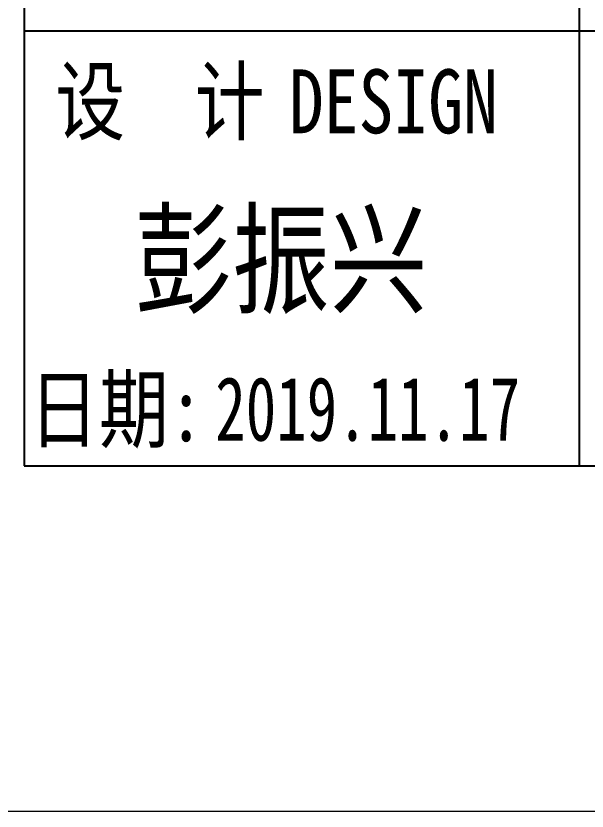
# Model space of a CAD drawing. Header units: millimetres. Extents: x 1333 to 106363, y -60675 to -5704.
# Drawn here: x 2624.84 to 2647.15, y -60304.52 to -60273.43 of the extents above; entities that cross this region are included whole.
import ezdxf
from ezdxf.enums import TextEntityAlignment as Align

# ---------------------------------------------------------------- set-up
doc = ezdxf.new("R2010")
doc.units = ezdxf.units.MM
doc.header["$LTSCALE"] = 0.5
doc.layers.add('图框', color=7, linetype='Continuous', lineweight=18)
doc.layers.add('图框文字', color=7, linetype='Continuous')
doc.layers.add('打印-禁用', color=7, linetype='Continuous', lineweight=15, plot=False)
doc.styles.add('国标', font='simfang.ttf', dxfattribs={"width": 0.8})

# ---------------------------------------------------------------- blocks, each defined once
blk = doc.blocks.new('GZDEH零件A4图框V01版')
at = {"layer": '图框文字', "linetype": 'Continuous'}
for p, q in [((25, 292), (25, 13.5)), ((25, 13.5), (205, 13.5))]:
    blk.add_line(p, q, dxfattribs=at)
at = {"layer": '图框文字', "color": 9}
for p, q in [((46.68, 44.25), (46.68, 30.5)), ((25, 30.5), (205, 30.5)), ((46.68, 30.5), (46.68, 13.5)), ((46.68, 30.5), (46.68, 13.5))]:
    blk.add_line(p, q, dxfattribs=at)
at = {"layer": '打印-禁用', "linetype": 'Continuous'}
blk.add_line((0, 0), (210, 0), dxfattribs=at)
at = {"layer": '图框文字', "color": 9, "style": '国标', "width": 0.8}
for s, p in [('设  计', (30.303, 26.501)), ('日期:', (28.597, 14.462))]:
    blk.add_text(s, height=2.5, dxfattribs=at).set_placement(p, align=Align.CENTER)
blk.add_text(' DESIGN', height=2.5, dxfattribs=at).set_placement((33.978, 26.501))
blk = doc.blocks.new('DEH A4')
at = {"layer": '图框'}
blk.add_blockref('GZDEH零件A4图框V01版', (0, 0), dxfattribs=at)

msp = doc.modelspace()

# ---------------------------------------------------------------- block references
at = {"layer": '图框'}
msp.add_blockref('DEH A4', (2600.164, -60304.522), dxfattribs=at)

# ---------------------------------------------------------------- texts
at = {"layer": '图框文字', "color": 3, "style": '国标'}
for s, height, width, p in [('彭振兴', 3.5, 0.8, (2629.462, -60284.705)), ('2019.11.17', 2.5, 0.7, (2632.627, -60290.042))]:
    msp.add_text(s, height=height, dxfattribs=dict(at, width=width)).set_placement(p)

doc.saveas('drawing.dxf')
